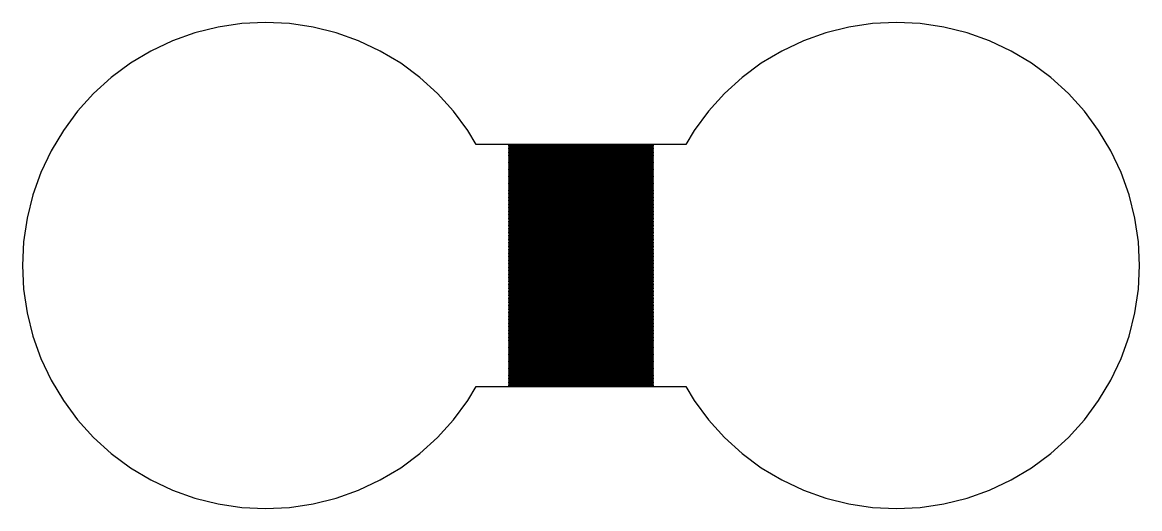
# Model space of a CAD drawing. Extents: x 0 to 105, y -4 to 66.
# Drawn here: x -0.47 to 15.47, y 59.03 to 65.97 of the extents above; entities that cross this region are included whole.
import ezdxf

# ---------------------------------------------------------------- set-up
doc = ezdxf.new("R2010")
doc.units = 0

msp = doc.modelspace()

# ---------------------------------------------------------------- linework, layer by layer
for p, q in [((2.32304, 65.9033), (1.99272, 65.8206)), ((2.65988, 65.9533), (2.32304, 65.9033)), ((3, 65.97), (2.65988, 65.9533)), ((3.34013, 65.9533), (3, 65.97)), ((3.67697, 65.9033), (3.34013, 65.9533)), ((4.00729, 65.8206), (3.67697, 65.9033)), ((11.323, 65.9033), (10.9927, 65.8206)), ((11.6599, 65.9533), (11.323, 65.9033)), ((12, 65.97), (11.6599, 65.9533)), ((12.3401, 65.9533), (12, 65.97)), ((12.677, 65.9033), (12.3401, 65.9533)), ((13.0073, 65.8206), (12.677, 65.9033)), ((1.67209, 65.7059), (1.36426, 65.5603)), ((1.99272, 65.8206), (1.67209, 65.7059)), ((4.32793, 65.7059), (4.00729, 65.8206)), ((4.63576, 65.5603), (4.32793, 65.7059)), ((10.6721, 65.7059), (10.3642, 65.5603)), ((10.9927, 65.8206), (10.6721, 65.7059)), ((13.3279, 65.7059), (13.0073, 65.8206)), ((13.6357, 65.5603), (13.3279, 65.7059)), ((1.36426, 65.5603), (1.07217, 65.3852)), ((4.92784, 65.3852), (4.63576, 65.5603)), ((10.3642, 65.5603), (10.0722, 65.3852)), ((13.9278, 65.3852), (13.6357, 65.5603)), ((1.07217, 65.3852), (0.79866, 65.1823)), ((5.20135, 65.1823), (4.92784, 65.3852)), ((10.0722, 65.3852), (9.79865, 65.1823)), ((14.2013, 65.1823), (13.9278, 65.3852)), ((0.79866, 65.1823), (0.546341, 64.9537)), ((5.45367, 64.9537), (5.20135, 65.1823)), ((9.79865, 65.1823), (9.54633, 64.9537)), ((14.4537, 64.9537), (14.2013, 65.1823)), ((0.546341, 64.9537), (0.317657, 64.7013)), ((5.68236, 64.7013), (5.45367, 64.9537)), ((9.54633, 64.9537), (9.31764, 64.7013)), ((14.6823, 64.7013), (14.4537, 64.9537)), ((0.317657, 64.7013), (0.114807, 64.4278)), ((5.88521, 64.4278), (5.68236, 64.7013)), ((9.31764, 64.7013), (9.11479, 64.4278)), ((14.8852, 64.4278), (14.6823, 64.7013)), ((0.114807, 64.4278), (-0.060257, 64.1357)), ((6.00677, 64.225), (5.88521, 64.4278)), ((9.11479, 64.4278), (8.99323, 64.225)), ((15.0603, 64.1357), (14.8852, 64.4278)), ((-0.060257, 64.1357), (-0.205856, 63.8279)), ((8.99323, 64.225), (6.00677, 64.225)), ((6.47, 64.205), (6.47, 64.215)), ((6.47, 64.215), (8.53, 64.215)), ((8.53, 64.205), (6.47, 64.205)), ((6.47, 64.185), (6.47, 64.195)), ((6.47, 64.195), (8.53, 64.195)), ((8.53, 64.185), (6.47, 64.185)), ((6.47, 64.165), (6.47, 64.175)), ((6.47, 64.175), (8.53, 64.175)), ((8.53, 64.165), (6.47, 64.165)), ((6.47, 64.145), (6.47, 64.155)), ((6.47, 64.155), (8.53, 64.155)), ((8.53, 64.145), (6.47, 64.145)), ((6.47, 64.125), (6.47, 64.135)), ((6.47, 64.135), (8.53, 64.135)), ((8.53, 64.125), (6.47, 64.125)), ((6.47, 64.105), (6.47, 64.115)), ((6.47, 64.115), (8.53, 64.115)), ((8.53, 64.105), (6.47, 64.105)), ((6.47, 64.085), (6.47, 64.095)), ((6.47, 64.095), (8.53, 64.095)), ((8.53, 64.085), (6.47, 64.085)), ((8.53, 64.215), (8.53, 64.205)), ((8.53, 64.195), (8.53, 64.185)), ((8.53, 64.175), (8.53, 64.165)), ((8.53, 64.155), (8.53, 64.145)), ((8.53, 64.135), (8.53, 64.125)), ((8.53, 64.115), (8.53, 64.105)), ((8.53, 64.095), (8.53, 64.085)), ((15.2059, 63.8279), (15.0603, 64.1357)), ((6.47, 64.065), (6.47, 64.075)), ((6.47, 64.075), (8.53, 64.075)), ((8.53, 64.065), (6.47, 64.065)), ((6.47, 64.045), (6.47, 64.055)), ((6.47, 64.055), (8.53, 64.055)), ((8.53, 64.045), (6.47, 64.045)), ((6.47, 64.025), (6.47, 64.035)), ((6.47, 64.035), (8.53, 64.035)), ((8.53, 64.025), (6.47, 64.025)), ((6.47, 64.005), (6.47, 64.015)), ((6.47, 64.015), (8.53, 64.015)), ((8.53, 64.005), (6.47, 64.005)), ((6.47, 63.985), (6.47, 63.995)), ((6.47, 63.995), (8.53, 63.995)), ((8.53, 63.985), (6.47, 63.985)), ((6.47, 63.965), (6.47, 63.975)), ((6.47, 63.975), (8.53, 63.975)), ((8.53, 63.965), (6.47, 63.965)), ((6.47, 63.945), (6.47, 63.955)), ((6.47, 63.955), (8.53, 63.955)), ((8.53, 63.945), (6.47, 63.945)), ((6.47, 63.925), (6.47, 63.935)), ((6.47, 63.935), (8.53, 63.935)), ((8.53, 63.925), (6.47, 63.925)), ((8.53, 64.075), (8.53, 64.065)), ((8.53, 64.055), (8.53, 64.045)), ((8.53, 64.035), (8.53, 64.025)), ((8.53, 64.015), (8.53, 64.005)), ((8.53, 63.995), (8.53, 63.985)), ((8.53, 63.975), (8.53, 63.965)), ((8.53, 63.955), (8.53, 63.945)), ((8.53, 63.935), (8.53, 63.925)), ((-0.205856, 63.8279), (-0.320572, 63.5073)), ((6.47, 63.905), (6.47, 63.915)), ((6.47, 63.915), (8.53, 63.915)), ((8.53, 63.905), (6.47, 63.905)), ((6.47, 63.885), (6.47, 63.895)), ((6.47, 63.895), (8.53, 63.895)), ((8.53, 63.885), (6.47, 63.885)), ((6.47, 63.865), (6.47, 63.875)), ((6.47, 63.875), (8.53, 63.875)), ((8.53, 63.865), (6.47, 63.865)), ((6.47, 63.845), (6.47, 63.855)), ((6.47, 63.855), (8.53, 63.855)), ((8.53, 63.845), (6.47, 63.845)), ((6.47, 63.825), (6.47, 63.835)), ((6.47, 63.835), (8.53, 63.835)), ((8.53, 63.825), (6.47, 63.825)), ((6.47, 63.805), (6.47, 63.815)), ((6.47, 63.815), (8.53, 63.815)), ((8.53, 63.805), (6.47, 63.805)), ((6.47, 63.785), (6.47, 63.795)), ((6.47, 63.795), (8.53, 63.795)), ((8.53, 63.785), (6.47, 63.785)), ((6.47, 63.765), (6.47, 63.775)), ((6.47, 63.775), (8.53, 63.775)), ((8.53, 63.765), (6.47, 63.765)), ((8.53, 63.915), (8.53, 63.905)), ((8.53, 63.895), (8.53, 63.885)), ((8.53, 63.875), (8.53, 63.865)), ((8.53, 63.855), (8.53, 63.845)), ((8.53, 63.835), (8.53, 63.825)), ((8.53, 63.815), (8.53, 63.805)), ((8.53, 63.795), (8.53, 63.785)), ((8.53, 63.775), (8.53, 63.765)), ((15.3206, 63.5073), (15.2059, 63.8279)), ((6.47, 63.745), (6.47, 63.755)), ((6.47, 63.755), (8.53, 63.755)), ((8.53, 63.745), (6.47, 63.745)), ((6.47, 63.725), (6.47, 63.735)), ((6.47, 63.735), (8.53, 63.735)), ((8.53, 63.725), (6.47, 63.725)), ((6.47, 63.705), (6.47, 63.715)), ((6.47, 63.715), (8.53, 63.715)), ((8.53, 63.705), (6.47, 63.705)), ((6.47, 63.685), (6.47, 63.695)), ((6.47, 63.695), (8.53, 63.695)), ((8.53, 63.685), (6.47, 63.685)), ((6.47, 63.665), (6.47, 63.675)), ((6.47, 63.675), (8.53, 63.675)), ((8.53, 63.665), (6.47, 63.665)), ((6.47, 63.645), (6.47, 63.655)), ((6.47, 63.655), (8.53, 63.655)), ((8.53, 63.645), (6.47, 63.645)), ((6.47, 63.625), (6.47, 63.635)), ((6.47, 63.635), (8.53, 63.635)), ((8.53, 63.625), (6.47, 63.625)), ((6.47, 63.605), (6.47, 63.615)), ((6.47, 63.615), (8.53, 63.615)), ((8.53, 63.605), (6.47, 63.605)), ((8.53, 63.755), (8.53, 63.745)), ((8.53, 63.735), (8.53, 63.725)), ((8.53, 63.715), (8.53, 63.705)), ((8.53, 63.695), (8.53, 63.685)), ((8.53, 63.675), (8.53, 63.665)), ((8.53, 63.655), (8.53, 63.645)), ((8.53, 63.635), (8.53, 63.625)), ((8.53, 63.615), (8.53, 63.605)), ((-0.320572, 63.5073), (-0.40332, 63.177)), ((6.47, 63.585), (6.47, 63.595)), ((6.47, 63.595), (8.53, 63.595)), ((8.53, 63.585), (6.47, 63.585)), ((6.47, 63.565), (6.47, 63.575)), ((6.47, 63.575), (8.53, 63.575)), ((8.53, 63.565), (6.47, 63.565)), ((6.47, 63.545), (6.47, 63.555)), ((6.47, 63.555), (8.53, 63.555)), ((8.53, 63.545), (6.47, 63.545)), ((6.47, 63.525), (6.47, 63.535)), ((6.47, 63.535), (8.53, 63.535)), ((8.53, 63.525), (6.47, 63.525)), ((6.47, 63.505), (6.47, 63.515)), ((6.47, 63.515), (8.53, 63.515)), ((8.53, 63.505), (6.47, 63.505)), ((6.47, 63.485), (6.47, 63.495)), ((6.47, 63.495), (8.53, 63.495)), ((8.53, 63.485), (6.47, 63.485)), ((6.47, 63.465), (6.47, 63.475)), ((6.47, 63.475), (8.53, 63.475)), ((8.53, 63.465), (6.47, 63.465)), ((6.47, 63.445), (6.47, 63.455)), ((6.47, 63.455), (8.53, 63.455)), ((8.53, 63.445), (6.47, 63.445)), ((8.53, 63.595), (8.53, 63.585)), ((8.53, 63.575), (8.53, 63.565)), ((8.53, 63.555), (8.53, 63.545)), ((8.53, 63.535), (8.53, 63.525)), ((8.53, 63.515), (8.53, 63.505)), ((8.53, 63.495), (8.53, 63.485)), ((8.53, 63.475), (8.53, 63.465)), ((8.53, 63.455), (8.53, 63.445)), ((15.4033, 63.177), (15.3206, 63.5073)), ((6.47, 63.425), (6.47, 63.435)), ((6.47, 63.435), (8.53, 63.435)), ((8.53, 63.425), (6.47, 63.425)), ((6.47, 63.405), (6.47, 63.415)), ((6.47, 63.415), (8.53, 63.415)), ((8.53, 63.405), (6.47, 63.405)), ((6.47, 63.385), (6.47, 63.395)), ((6.47, 63.395), (8.53, 63.395)), ((8.53, 63.385), (6.47, 63.385)), ((6.47, 63.365), (6.47, 63.375)), ((6.47, 63.375), (8.53, 63.375)), ((8.53, 63.365), (6.47, 63.365)), ((6.47, 63.345), (6.47, 63.355)), ((6.47, 63.355), (8.53, 63.355)), ((8.53, 63.345), (6.47, 63.345)), ((6.47, 63.325), (6.47, 63.335)), ((6.47, 63.335), (8.53, 63.335)), ((8.53, 63.325), (6.47, 63.325)), ((6.47, 63.305), (6.47, 63.315)), ((6.47, 63.315), (8.53, 63.315)), ((8.53, 63.305), (6.47, 63.305)), ((6.47, 63.285), (6.47, 63.295)), ((6.47, 63.295), (8.53, 63.295)), ((8.53, 63.285), (6.47, 63.285)), ((8.53, 63.435), (8.53, 63.425)), ((8.53, 63.415), (8.53, 63.405)), ((8.53, 63.395), (8.53, 63.385)), ((8.53, 63.375), (8.53, 63.365)), ((8.53, 63.355), (8.53, 63.345)), ((8.53, 63.335), (8.53, 63.325)), ((8.53, 63.315), (8.53, 63.305)), ((8.53, 63.295), (8.53, 63.285)), ((-0.40332, 63.177), (-0.453278, 62.8401)), ((6.47, 63.265), (6.47, 63.275)), ((6.47, 63.275), (8.53, 63.275)), ((8.53, 63.265), (6.47, 63.265)), ((6.47, 63.245), (6.47, 63.255)), ((6.47, 63.255), (8.53, 63.255)), ((8.53, 63.245), (6.47, 63.245)), ((6.47, 63.225), (6.47, 63.235)), ((6.47, 63.235), (8.53, 63.235)), ((8.53, 63.225), (6.47, 63.225)), ((6.47, 63.205), (6.47, 63.215)), ((6.47, 63.215), (8.53, 63.215)), ((8.53, 63.205), (6.47, 63.205)), ((6.47, 63.185), (6.47, 63.195)), ((6.47, 63.195), (8.53, 63.195)), ((8.53, 63.185), (6.47, 63.185)), ((6.47, 63.165), (6.47, 63.175)), ((6.47, 63.175), (8.53, 63.175)), ((8.53, 63.165), (6.47, 63.165)), ((6.47, 63.145), (6.47, 63.155)), ((6.47, 63.155), (8.53, 63.155)), ((8.53, 63.145), (6.47, 63.145)), ((6.47, 63.125), (6.47, 63.135)), ((6.47, 63.135), (8.53, 63.135)), ((8.53, 63.125), (6.47, 63.125)), ((8.53, 63.275), (8.53, 63.265)), ((8.53, 63.255), (8.53, 63.245)), ((8.53, 63.235), (8.53, 63.225)), ((8.53, 63.215), (8.53, 63.205)), ((8.53, 63.195), (8.53, 63.185)), ((8.53, 63.175), (8.53, 63.165)), ((8.53, 63.155), (8.53, 63.145)), ((8.53, 63.135), (8.53, 63.125)), ((15.4533, 62.8401), (15.4033, 63.177)), ((6.47, 63.105), (6.47, 63.115)), ((6.47, 63.115), (8.53, 63.115)), ((8.53, 63.105), (6.47, 63.105)), ((6.47, 63.085), (6.47, 63.095)), ((6.47, 63.095), (8.53, 63.095)), ((8.53, 63.085), (6.47, 63.085)), ((6.47, 63.065), (6.47, 63.075)), ((6.47, 63.075), (8.53, 63.075)), ((8.53, 63.065), (6.47, 63.065)), ((6.47, 63.045), (6.47, 63.055)), ((6.47, 63.055), (8.53, 63.055)), ((8.53, 63.045), (6.47, 63.045)), ((6.47, 63.025), (6.47, 63.035)), ((6.47, 63.035), (8.53, 63.035)), ((8.53, 63.025), (6.47, 63.025)), ((6.47, 63.005), (6.47, 63.015)), ((6.47, 63.015), (8.53, 63.015)), ((8.53, 63.005), (6.47, 63.005)), ((6.47, 62.985), (6.47, 62.995)), ((6.47, 62.995), (8.53, 62.995)), ((8.53, 62.985), (6.47, 62.985)), ((6.47, 62.965), (6.47, 62.975)), ((6.47, 62.975), (8.53, 62.975)), ((8.53, 62.965), (6.47, 62.965)), ((8.53, 63.115), (8.53, 63.105)), ((8.53, 63.095), (8.53, 63.085)), ((8.53, 63.075), (8.53, 63.065)), ((8.53, 63.055), (8.53, 63.045)), ((8.53, 63.035), (8.53, 63.025)), ((8.53, 63.015), (8.53, 63.005)), ((8.53, 62.995), (8.53, 62.985)), ((8.53, 62.975), (8.53, 62.965)), ((-0.453278, 62.8401), (-0.469986, 62.5)), ((6.47, 62.945), (6.47, 62.955)), ((6.47, 62.955), (8.53, 62.955)), ((8.53, 62.945), (6.47, 62.945)), ((6.47, 62.925), (6.47, 62.935)), ((6.47, 62.935), (8.53, 62.935)), ((8.53, 62.925), (6.47, 62.925)), ((6.47, 62.905), (6.47, 62.915)), ((6.47, 62.915), (8.53, 62.915)), ((8.53, 62.905), (6.47, 62.905)), ((6.47, 62.885), (6.47, 62.895)), ((6.47, 62.895), (8.53, 62.895)), ((8.53, 62.885), (6.47, 62.885)), ((6.47, 62.865), (6.47, 62.875)), ((6.47, 62.875), (8.53, 62.875)), ((8.53, 62.865), (6.47, 62.865)), ((6.47, 62.845), (6.47, 62.855)), ((6.47, 62.855), (8.53, 62.855)), ((8.53, 62.845), (6.47, 62.845)), ((6.47, 62.825), (6.47, 62.835)), ((6.47, 62.835), (8.53, 62.835)), ((8.53, 62.825), (6.47, 62.825)), ((6.47, 62.805), (6.47, 62.815)), ((6.47, 62.815), (8.53, 62.815)), ((8.53, 62.805), (6.47, 62.805)), ((8.53, 62.955), (8.53, 62.945)), ((8.53, 62.935), (8.53, 62.925)), ((8.53, 62.915), (8.53, 62.905)), ((8.53, 62.895), (8.53, 62.885)), ((8.53, 62.875), (8.53, 62.865)), ((8.53, 62.855), (8.53, 62.845)), ((8.53, 62.835), (8.53, 62.825)), ((8.53, 62.815), (8.53, 62.805)), ((15.47, 62.5), (15.4533, 62.8401)), ((6.47, 62.785), (6.47, 62.795)), ((6.47, 62.795), (8.53, 62.795)), ((8.53, 62.785), (6.47, 62.785)), ((6.47, 62.765), (6.47, 62.775)), ((6.47, 62.775), (8.53, 62.775)), ((8.53, 62.765), (6.47, 62.765)), ((6.47, 62.745), (6.47, 62.755)), ((6.47, 62.755), (8.53, 62.755)), ((8.53, 62.745), (6.47, 62.745)), ((6.47, 62.725), (6.47, 62.735)), ((6.47, 62.735), (8.53, 62.735)), ((8.53, 62.725), (6.47, 62.725)), ((6.47, 62.705), (6.47, 62.715)), ((6.47, 62.715), (8.53, 62.715)), ((8.53, 62.705), (6.47, 62.705)), ((6.47, 62.685), (6.47, 62.695)), ((6.47, 62.695), (8.53, 62.695)), ((8.53, 62.685), (6.47, 62.685)), ((6.47, 62.665), (6.47, 62.675)), ((6.47, 62.675), (8.53, 62.675)), ((8.53, 62.665), (6.47, 62.665)), ((6.47, 62.645), (6.47, 62.655)), ((6.47, 62.655), (8.53, 62.655)), ((8.53, 62.645), (6.47, 62.645)), ((8.53, 62.795), (8.53, 62.785)), ((8.53, 62.775), (8.53, 62.765)), ((8.53, 62.755), (8.53, 62.745)), ((8.53, 62.735), (8.53, 62.725)), ((8.53, 62.715), (8.53, 62.705)), ((8.53, 62.695), (8.53, 62.685)), ((8.53, 62.675), (8.53, 62.665)), ((8.53, 62.655), (8.53, 62.645)), ((-0.469986, 62.5), (-0.453278, 62.1599)), ((6.47, 62.625), (6.47, 62.635)), ((6.47, 62.635), (8.53, 62.635)), ((8.53, 62.625), (6.47, 62.625)), ((6.47, 62.605), (6.47, 62.615)), ((6.47, 62.615), (8.53, 62.615)), ((8.53, 62.605), (6.47, 62.605)), ((6.47, 62.585), (6.47, 62.595)), ((6.47, 62.595), (8.53, 62.595)), ((8.53, 62.585), (6.47, 62.585)), ((6.47, 62.565), (6.47, 62.575)), ((6.47, 62.575), (8.53, 62.575)), ((8.53, 62.565), (6.47, 62.565)), ((6.47, 62.545), (6.47, 62.555)), ((6.47, 62.555), (8.53, 62.555)), ((8.53, 62.545), (6.47, 62.545)), ((6.47, 62.525), (6.47, 62.535)), ((6.47, 62.535), (8.53, 62.535)), ((8.53, 62.525), (6.47, 62.525)), ((6.47, 62.505), (6.47, 62.515)), ((6.47, 62.515), (8.53, 62.515)), ((8.53, 62.505), (6.47, 62.505)), ((6.47, 62.485), (6.47, 62.495)), ((6.47, 62.495), (8.53, 62.495)), ((8.53, 62.485), (6.47, 62.485)), ((8.53, 62.635), (8.53, 62.625)), ((8.53, 62.615), (8.53, 62.605)), ((8.53, 62.595), (8.53, 62.585)), ((8.53, 62.575), (8.53, 62.565)), ((8.53, 62.555), (8.53, 62.545)), ((8.53, 62.535), (8.53, 62.525)), ((8.53, 62.515), (8.53, 62.505)), ((8.53, 62.495), (8.53, 62.485)), ((15.4533, 62.1599), (15.47, 62.5)), ((6.47, 62.465), (6.47, 62.475)), ((6.47, 62.475), (8.53, 62.475)), ((8.53, 62.465), (6.47, 62.465)), ((6.47, 62.445), (6.47, 62.455)), ((6.47, 62.455), (8.53, 62.455)), ((8.53, 62.445), (6.47, 62.445)), ((6.47, 62.425), (6.47, 62.435)), ((6.47, 62.435), (8.53, 62.435)), ((8.53, 62.425), (6.47, 62.425)), ((6.47, 62.405), (6.47, 62.415)), ((6.47, 62.415), (8.53, 62.415)), ((8.53, 62.405), (6.47, 62.405)), ((6.47, 62.385), (6.47, 62.395)), ((6.47, 62.395), (8.53, 62.395)), ((8.53, 62.385), (6.47, 62.385)), ((6.47, 62.365), (6.47, 62.375)), ((6.47, 62.375), (8.53, 62.375)), ((8.53, 62.365), (6.47, 62.365)), ((6.47, 62.345), (6.47, 62.355)), ((6.47, 62.355), (8.53, 62.355)), ((8.53, 62.345), (6.47, 62.345)), ((6.47, 62.325), (6.47, 62.335)), ((6.47, 62.335), (8.53, 62.335)), ((8.53, 62.475), (8.53, 62.465)), ((8.53, 62.455), (8.53, 62.445)), ((8.53, 62.435), (8.53, 62.425)), ((8.53, 62.415), (8.53, 62.405)), ((8.53, 62.395), (8.53, 62.385)), ((8.53, 62.375), (8.53, 62.365)), ((8.53, 62.355), (8.53, 62.345)), ((8.53, 62.335), (8.53, 62.325)), ((8.53, 62.325), (6.47, 62.325)), ((6.47, 62.305), (6.47, 62.315)), ((6.47, 62.315), (8.53, 62.315)), ((8.53, 62.305), (6.47, 62.305)), ((6.47, 62.285), (6.47, 62.295)), ((6.47, 62.295), (8.53, 62.295)), ((8.53, 62.285), (6.47, 62.285)), ((6.47, 62.265), (6.47, 62.275)), ((6.47, 62.275), (8.53, 62.275)), ((8.53, 62.265), (6.47, 62.265)), ((6.47, 62.245), (6.47, 62.255)), ((6.47, 62.255), (8.53, 62.255)), ((8.53, 62.245), (6.47, 62.245)), ((6.47, 62.225), (6.47, 62.235)), ((6.47, 62.235), (8.53, 62.235)), ((8.53, 62.225), (6.47, 62.225)), ((6.47, 62.205), (6.47, 62.215)), ((6.47, 62.215), (8.53, 62.215)), ((8.53, 62.205), (6.47, 62.205)), ((6.47, 62.185), (6.47, 62.195)), ((6.47, 62.195), (8.53, 62.195)), ((8.53, 62.185), (6.47, 62.185)), ((6.47, 62.165), (6.47, 62.175)), ((6.47, 62.175), (8.53, 62.175)), ((8.53, 62.315), (8.53, 62.305)), ((8.53, 62.295), (8.53, 62.285)), ((8.53, 62.275), (8.53, 62.265)), ((8.53, 62.255), (8.53, 62.245)), ((8.53, 62.235), (8.53, 62.225)), ((8.53, 62.215), (8.53, 62.205)), ((8.53, 62.195), (8.53, 62.185)), ((8.53, 62.175), (8.53, 62.165)), ((-0.453278, 62.1599), (-0.40332, 61.823)), ((8.53, 62.165), (6.47, 62.165)), ((6.47, 62.145), (6.47, 62.155)), ((6.47, 62.155), (8.53, 62.155)), ((8.53, 62.145), (6.47, 62.145)), ((6.47, 62.125), (6.47, 62.135)), ((6.47, 62.135), (8.53, 62.135)), ((8.53, 62.125), (6.47, 62.125)), ((6.47, 62.105), (6.47, 62.115)), ((6.47, 62.115), (8.53, 62.115)), ((8.53, 62.105), (6.47, 62.105)), ((6.47, 62.085), (6.47, 62.095)), ((6.47, 62.095), (8.53, 62.095)), ((8.53, 62.085), (6.47, 62.085)), ((6.47, 62.065), (6.47, 62.075)), ((6.47, 62.075), (8.53, 62.075)), ((8.53, 62.065), (6.47, 62.065)), ((6.47, 62.045), (6.47, 62.055)), ((6.47, 62.055), (8.53, 62.055)), ((8.53, 62.045), (6.47, 62.045)), ((6.47, 62.025), (6.47, 62.035)), ((6.47, 62.035), (8.53, 62.035)), ((8.53, 62.025), (6.47, 62.025)), ((6.47, 62.005), (6.47, 62.015)), ((6.47, 62.015), (8.53, 62.015)), ((8.53, 62.155), (8.53, 62.145)), ((8.53, 62.135), (8.53, 62.125)), ((8.53, 62.115), (8.53, 62.105)), ((8.53, 62.095), (8.53, 62.085)), ((8.53, 62.075), (8.53, 62.065)), ((8.53, 62.055), (8.53, 62.045)), ((8.53, 62.035), (8.53, 62.025)), ((8.53, 62.015), (8.53, 62.005)), ((15.4033, 61.823), (15.4533, 62.1599)), ((8.53, 62.005), (6.47, 62.005)), ((6.47, 61.985), (6.47, 61.995)), ((6.47, 61.995), (8.53, 61.995)), ((8.53, 61.985), (6.47, 61.985)), ((6.47, 61.965), (6.47, 61.975)), ((6.47, 61.975), (8.53, 61.975)), ((8.53, 61.965), (6.47, 61.965)), ((6.47, 61.945), (6.47, 61.955)), ((6.47, 61.955), (8.53, 61.955)), ((8.53, 61.945), (6.47, 61.945)), ((6.47, 61.925), (6.47, 61.935)), ((6.47, 61.935), (8.53, 61.935)), ((8.53, 61.925), (6.47, 61.925)), ((6.47, 61.905), (6.47, 61.915)), ((6.47, 61.915), (8.53, 61.915)), ((8.53, 61.905), (6.47, 61.905)), ((6.47, 61.885), (6.47, 61.895)), ((6.47, 61.895), (8.53, 61.895)), ((8.53, 61.885), (6.47, 61.885)), ((6.47, 61.865), (6.47, 61.875)), ((6.47, 61.875), (8.53, 61.875)), ((8.53, 61.865), (6.47, 61.865)), ((6.47, 61.845), (6.47, 61.855)), ((6.47, 61.855), (8.53, 61.855)), ((8.53, 61.995), (8.53, 61.985)), ((8.53, 61.975), (8.53, 61.965)), ((8.53, 61.955), (8.53, 61.945)), ((8.53, 61.935), (8.53, 61.925)), ((8.53, 61.915), (8.53, 61.905)), ((8.53, 61.895), (8.53, 61.885)), ((8.53, 61.875), (8.53, 61.865)), ((8.53, 61.855), (8.53, 61.845)), ((-0.40332, 61.823), (-0.320572, 61.4927)), ((8.53, 61.845), (6.47, 61.845)), ((6.47, 61.825), (6.47, 61.835)), ((6.47, 61.835), (8.53, 61.835)), ((8.53, 61.825), (6.47, 61.825)), ((6.47, 61.805), (6.47, 61.815)), ((6.47, 61.815), (8.53, 61.815)), ((8.53, 61.805), (6.47, 61.805)), ((6.47, 61.785), (6.47, 61.795)), ((6.47, 61.795), (8.53, 61.795)), ((8.53, 61.785), (6.47, 61.785)), ((6.47, 61.765), (6.47, 61.775)), ((6.47, 61.775), (8.53, 61.775)), ((8.53, 61.765), (6.47, 61.765)), ((6.47, 61.745), (6.47, 61.755)), ((6.47, 61.755), (8.53, 61.755)), ((8.53, 61.745), (6.47, 61.745)), ((6.47, 61.725), (6.47, 61.735)), ((6.47, 61.735), (8.53, 61.735)), ((8.53, 61.725), (6.47, 61.725)), ((6.47, 61.705), (6.47, 61.715)), ((6.47, 61.715), (8.53, 61.715)), ((8.53, 61.705), (6.47, 61.705)), ((6.47, 61.685), (6.47, 61.695)), ((6.47, 61.695), (8.53, 61.695)), ((8.53, 61.835), (8.53, 61.825)), ((8.53, 61.815), (8.53, 61.805)), ((8.53, 61.795), (8.53, 61.785)), ((8.53, 61.775), (8.53, 61.765)), ((8.53, 61.755), (8.53, 61.745)), ((8.53, 61.735), (8.53, 61.725)), ((8.53, 61.715), (8.53, 61.705)), ((8.53, 61.695), (8.53, 61.685)), ((15.3206, 61.4927), (15.4033, 61.823)), ((8.53, 61.685), (6.47, 61.685)), ((6.47, 61.665), (6.47, 61.675)), ((6.47, 61.675), (8.53, 61.675)), ((8.53, 61.665), (6.47, 61.665)), ((6.47, 61.645), (6.47, 61.655)), ((6.47, 61.655), (8.53, 61.655)), ((8.53, 61.645), (6.47, 61.645)), ((6.47, 61.625), (6.47, 61.635)), ((6.47, 61.635), (8.53, 61.635)), ((8.53, 61.625), (6.47, 61.625)), ((6.47, 61.605), (6.47, 61.615)), ((6.47, 61.615), (8.53, 61.615)), ((8.53, 61.605), (6.47, 61.605)), ((6.47, 61.585), (6.47, 61.595)), ((6.47, 61.595), (8.53, 61.595)), ((8.53, 61.585), (6.47, 61.585)), ((6.47, 61.565), (6.47, 61.575)), ((6.47, 61.575), (8.53, 61.575)), ((8.53, 61.565), (6.47, 61.565)), ((6.47, 61.545), (6.47, 61.555)), ((6.47, 61.555), (8.53, 61.555)), ((8.53, 61.545), (6.47, 61.545)), ((6.47, 61.525), (6.47, 61.535)), ((6.47, 61.535), (8.53, 61.535)), ((8.53, 61.675), (8.53, 61.665)), ((8.53, 61.655), (8.53, 61.645)), ((8.53, 61.635), (8.53, 61.625)), ((8.53, 61.615), (8.53, 61.605)), ((8.53, 61.595), (8.53, 61.585)), ((8.53, 61.575), (8.53, 61.565)), ((8.53, 61.555), (8.53, 61.545)), ((8.53, 61.535), (8.53, 61.525)), ((-0.320572, 61.4927), (-0.205856, 61.1721)), ((8.53, 61.525), (6.47, 61.525)), ((6.47, 61.505), (6.47, 61.515)), ((6.47, 61.515), (8.53, 61.515)), ((8.53, 61.505), (6.47, 61.505)), ((6.47, 61.485), (6.47, 61.495)), ((6.47, 61.495), (8.53, 61.495)), ((8.53, 61.485), (6.47, 61.485)), ((6.47, 61.465), (6.47, 61.475)), ((6.47, 61.475), (8.53, 61.475)), ((8.53, 61.465), (6.47, 61.465)), ((6.47, 61.445), (6.47, 61.455)), ((6.47, 61.455), (8.53, 61.455)), ((8.53, 61.445), (6.47, 61.445)), ((6.47, 61.425), (6.47, 61.435)), ((6.47, 61.435), (8.53, 61.435)), ((8.53, 61.425), (6.47, 61.425)), ((6.47, 61.405), (6.47, 61.415)), ((6.47, 61.415), (8.53, 61.415)), ((8.53, 61.405), (6.47, 61.405)), ((6.47, 61.385), (6.47, 61.395)), ((6.47, 61.395), (8.53, 61.395)), ((8.53, 61.385), (6.47, 61.385)), ((6.47, 61.365), (6.47, 61.375)), ((6.47, 61.375), (8.53, 61.375)), ((8.53, 61.515), (8.53, 61.505)), ((8.53, 61.495), (8.53, 61.485)), ((8.53, 61.475), (8.53, 61.465)), ((8.53, 61.455), (8.53, 61.445)), ((8.53, 61.435), (8.53, 61.425)), ((8.53, 61.415), (8.53, 61.405)), ((8.53, 61.395), (8.53, 61.385)), ((8.53, 61.375), (8.53, 61.365)), ((15.2059, 61.1721), (15.3206, 61.4927)), ((8.53, 61.365), (6.47, 61.365)), ((6.47, 61.345), (6.47, 61.355)), ((6.47, 61.355), (8.53, 61.355)), ((8.53, 61.345), (6.47, 61.345)), ((6.47, 61.325), (6.47, 61.335)), ((6.47, 61.335), (8.53, 61.335)), ((8.53, 61.325), (6.47, 61.325)), ((6.47, 61.305), (6.47, 61.315)), ((6.47, 61.315), (8.53, 61.315)), ((8.53, 61.305), (6.47, 61.305)), ((6.47, 61.285), (6.47, 61.295)), ((6.47, 61.295), (8.53, 61.295)), ((8.53, 61.285), (6.47, 61.285)), ((6.47, 61.265), (6.47, 61.275)), ((6.47, 61.275), (8.53, 61.275)), ((8.53, 61.265), (6.47, 61.265)), ((6.47, 61.245), (6.47, 61.255)), ((6.47, 61.255), (8.53, 61.255)), ((8.53, 61.245), (6.47, 61.245)), ((6.47, 61.225), (6.47, 61.235)), ((6.47, 61.235), (8.53, 61.235)), ((8.53, 61.225), (6.47, 61.225)), ((6.47, 61.205), (6.47, 61.215)), ((6.47, 61.215), (8.53, 61.215)), ((8.53, 61.355), (8.53, 61.345)), ((8.53, 61.335), (8.53, 61.325)), ((8.53, 61.315), (8.53, 61.305)), ((8.53, 61.295), (8.53, 61.285)), ((8.53, 61.275), (8.53, 61.265)), ((8.53, 61.255), (8.53, 61.245)), ((8.53, 61.235), (8.53, 61.225)), ((8.53, 61.215), (8.53, 61.205)), ((-0.205856, 61.1721), (-0.060257, 60.8643)), ((8.53, 61.205), (6.47, 61.205)), ((6.47, 61.185), (6.47, 61.195)), ((6.47, 61.195), (8.53, 61.195)), ((8.53, 61.185), (6.47, 61.185)), ((6.47, 61.165), (6.47, 61.175)), ((6.47, 61.175), (8.53, 61.175)), ((8.53, 61.165), (6.47, 61.165)), ((6.47, 61.145), (6.47, 61.155)), ((6.47, 61.155), (8.53, 61.155)), ((8.53, 61.145), (6.47, 61.145)), ((6.47, 61.125), (6.47, 61.135)), ((6.47, 61.135), (8.53, 61.135)), ((8.53, 61.125), (6.47, 61.125)), ((6.47, 61.105), (6.47, 61.115)), ((6.47, 61.115), (8.53, 61.115)), ((8.53, 61.105), (6.47, 61.105)), ((6.47, 61.085), (6.47, 61.095)), ((6.47, 61.095), (8.53, 61.095)), ((8.53, 61.085), (6.47, 61.085)), ((6.47, 61.065), (6.47, 61.075)), ((6.47, 61.075), (8.53, 61.075)), ((8.53, 61.065), (6.47, 61.065)), ((6.47, 61.045), (6.47, 61.055)), ((6.47, 61.055), (8.53, 61.055)), ((8.53, 61.195), (8.53, 61.185)), ((8.53, 61.175), (8.53, 61.165)), ((8.53, 61.155), (8.53, 61.145)), ((8.53, 61.135), (8.53, 61.125)), ((8.53, 61.115), (8.53, 61.105)), ((8.53, 61.095), (8.53, 61.085)), ((8.53, 61.075), (8.53, 61.065)), ((8.53, 61.055), (8.53, 61.045)), ((15.0603, 60.8643), (15.2059, 61.1721)), ((8.53, 61.045), (6.47, 61.045)), ((6.47, 61.025), (6.47, 61.035)), ((6.47, 61.035), (8.53, 61.035)), ((8.53, 61.025), (6.47, 61.025)), ((6.47, 61.005), (6.47, 61.015)), ((6.47, 61.015), (8.53, 61.015)), ((8.53, 61.005), (6.47, 61.005)), ((6.47, 60.985), (6.47, 60.995)), ((6.47, 60.995), (8.53, 60.995)), ((8.53, 60.985), (6.47, 60.985)), ((6.47, 60.965), (6.47, 60.975)), ((6.47, 60.975), (8.53, 60.975)), ((8.53, 60.965), (6.47, 60.965)), ((6.47, 60.945), (6.47, 60.955)), ((6.47, 60.955), (8.53, 60.955)), ((8.53, 60.945), (6.47, 60.945)), ((6.47, 60.925), (6.47, 60.935)), ((6.47, 60.935), (8.53, 60.935)), ((8.53, 60.925), (6.47, 60.925)), ((6.47, 60.905), (6.47, 60.915)), ((6.47, 60.915), (8.53, 60.915)), ((8.53, 60.905), (6.47, 60.905)), ((6.47, 60.885), (6.47, 60.895)), ((6.47, 60.895), (8.53, 60.895)), ((8.53, 61.035), (8.53, 61.025)), ((8.53, 61.015), (8.53, 61.005)), ((8.53, 60.995), (8.53, 60.985)), ((8.53, 60.975), (8.53, 60.965)), ((8.53, 60.955), (8.53, 60.945)), ((8.53, 60.935), (8.53, 60.925)), ((8.53, 60.915), (8.53, 60.905)), ((8.53, 60.895), (8.53, 60.885)), ((-0.060257, 60.8643), (0.114807, 60.5722)), ((5.88521, 60.5722), (6.00677, 60.775)), ((6.00677, 60.775), (8.99323, 60.775)), ((8.53, 60.885), (6.47, 60.885)), ((6.47, 60.865), (6.47, 60.875)), ((6.47, 60.875), (8.53, 60.875)), ((8.53, 60.865), (6.47, 60.865)), ((6.47, 60.845), (6.47, 60.855)), ((6.47, 60.855), (8.53, 60.855)), ((8.53, 60.845), (6.47, 60.845)), ((6.47, 60.825), (6.47, 60.835)), ((6.47, 60.835), (8.53, 60.835)), ((8.53, 60.825), (6.47, 60.825)), ((6.47, 60.805), (6.47, 60.815)), ((6.47, 60.815), (8.53, 60.815)), ((8.53, 60.805), (6.47, 60.805)), ((6.47, 60.785), (6.47, 60.795)), ((6.47, 60.795), (8.53, 60.795)), ((8.53, 60.785), (6.47, 60.785)), ((8.53, 60.875), (8.53, 60.865)), ((8.53, 60.855), (8.53, 60.845)), ((8.53, 60.835), (8.53, 60.825)), ((8.53, 60.815), (8.53, 60.805)), ((8.53, 60.795), (8.53, 60.785)), ((8.99323, 60.775), (9.11479, 60.5722)), ((14.8852, 60.5722), (15.0603, 60.8643)), ((0.114807, 60.5722), (0.317657, 60.2987)), ((5.68236, 60.2987), (5.88521, 60.5722)), ((9.11479, 60.5722), (9.31764, 60.2987)), ((14.6823, 60.2987), (14.8852, 60.5722)), ((0.317657, 60.2987), (0.546341, 60.0463)), ((5.45367, 60.0463), (5.68236, 60.2987)), ((9.31764, 60.2987), (9.54633, 60.0463)), ((14.4537, 60.0463), (14.6823, 60.2987)), ((0.546341, 60.0463), (0.79866, 59.8177)), ((5.20135, 59.8177), (5.45367, 60.0463)), ((9.54633, 60.0463), (9.79865, 59.8177)), ((14.2013, 59.8177), (14.4537, 60.0463)), ((0.79866, 59.8177), (1.07217, 59.6148)), ((4.92784, 59.6148), (5.20135, 59.8177)), ((9.79865, 59.8177), (10.0722, 59.6148)), ((13.9278, 59.6148), (14.2013, 59.8177)), ((1.07217, 59.6148), (1.36426, 59.4397)), ((4.63576, 59.4397), (4.92784, 59.6148)), ((10.0722, 59.6148), (10.3642, 59.4397)), ((13.6357, 59.4397), (13.9278, 59.6148)), ((1.36426, 59.4397), (1.67209, 59.2941)), ((4.32793, 59.2941), (4.63576, 59.4397)), ((10.3642, 59.4397), (10.6721, 59.2941)), ((13.3279, 59.2941), (13.6357, 59.4397)), ((1.67209, 59.2941), (1.99272, 59.1794)), ((1.99272, 59.1794), (2.32304, 59.0967)), ((3.67697, 59.0967), (4.00729, 59.1794)), ((4.00729, 59.1794), (4.32793, 59.2941)), ((10.6721, 59.2941), (10.9927, 59.1794)), ((10.9927, 59.1794), (11.323, 59.0967)), ((12.677, 59.0967), (13.0073, 59.1794)), ((13.0073, 59.1794), (13.3279, 59.2941)), ((2.32304, 59.0967), (2.65988, 59.0467)), ((2.65988, 59.0467), (3, 59.03)), ((3, 59.03), (3.34013, 59.0467)), ((3.34013, 59.0467), (3.67697, 59.0967)), ((11.323, 59.0967), (11.6599, 59.0467)), ((11.6599, 59.0467), (12, 59.03)), ((12, 59.03), (12.3401, 59.0467)), ((12.3401, 59.0467), (12.677, 59.0967))]:
    msp.add_line(p, q)

doc.saveas('drawing.dxf')
